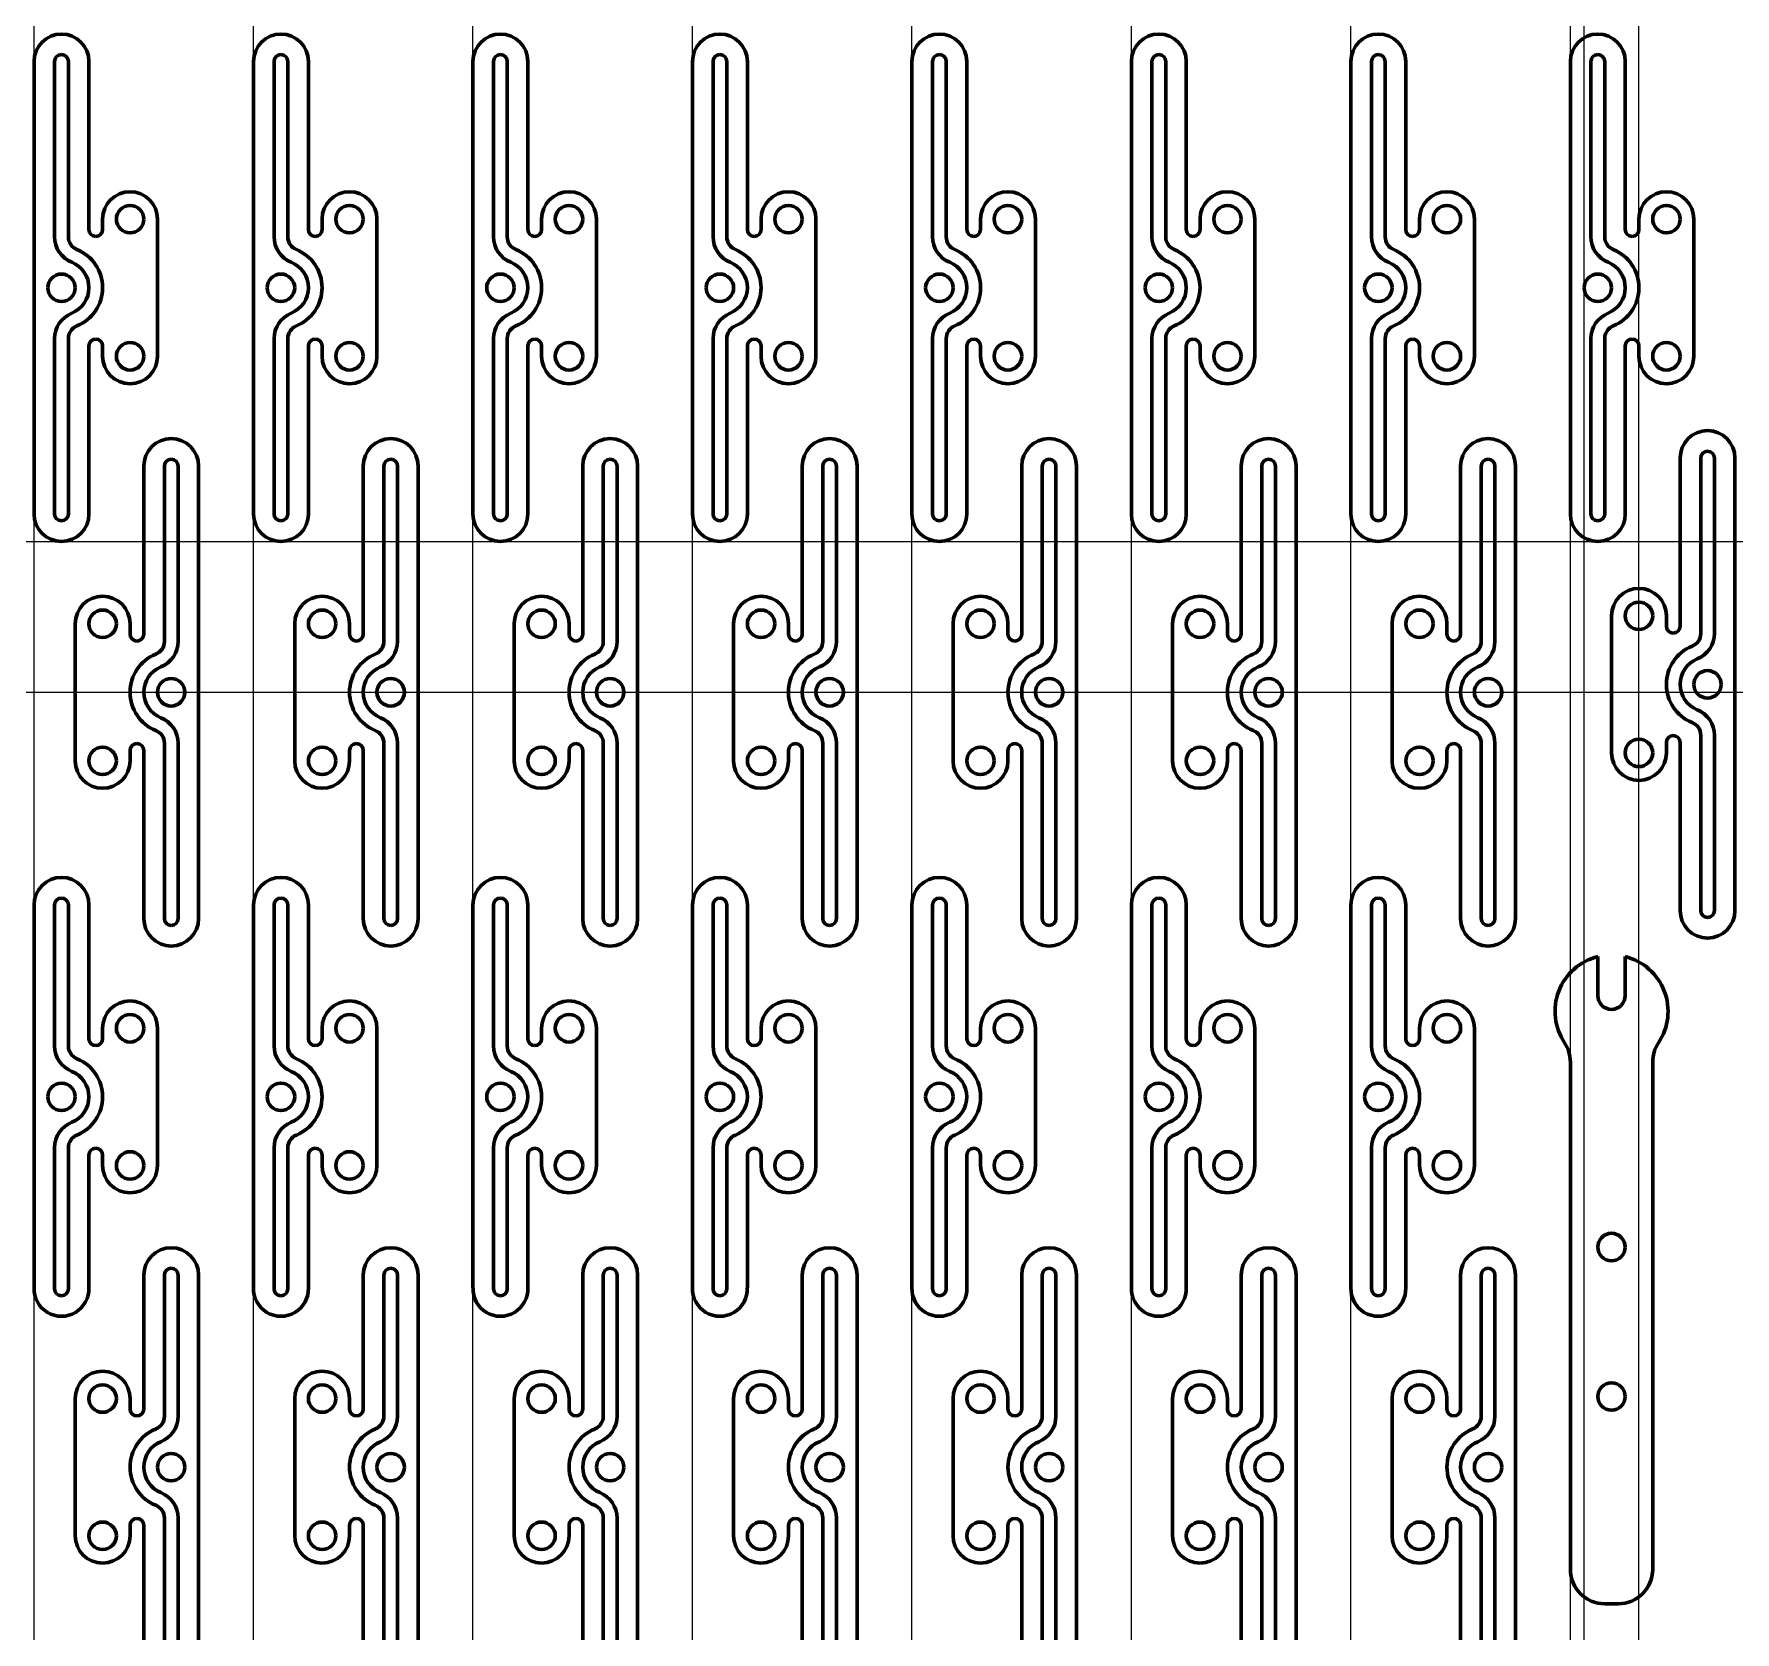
# Model space of a CAD drawing. Header units: millimetres. Extents: x 62 to 186, y -196 to 18.
# Drawn here: x 62 to 186, y -98 to 18.5 of the extents above; entities that cross this region are included whole.
import ezdxf

# ---------------------------------------------------------------- set-up
doc = ezdxf.new("R2010")
doc.units = ezdxf.units.MM
doc.linetypes.add('K5LT_BASIC', pattern=[0])

# ---------------------------------------------------------------- blocks, each defined once
blk = doc.blocks.new('U1')
at = {"color": 150, "linetype": 'K5LT_BASIC', "lineweight": 60, "true_color": 0x0080ff}
for p, q in [((62, 0), (62, 16.5)), ((63.5, 3.71), (63.5, 16.5)), ((64.5, 16.5), (64.5, 3.71)), ((66, 16.5), (66, 4.24)), ((67, 4.24), (67, 5)), ((71, 5), (71, -5)), ((62, 0), (62, -16.5)), ((63.5, -3.71), (63.5, -16.5)), ((64.5, -16.5), (64.5, -3.71)), ((66, -16.5), (66, -4.24)), ((67, -5), (67, -4.24))]:
    blk.add_line(p, q, dxfattribs=at)
for centre in [(69, 5), (69, -5)]:
    blk.add_circle(centre, 1, dxfattribs=at)
for centre, radius, start, end in [((64, 16.5), 2, 0, 180), ((64, 16.5), 0.5, 90, 180), ((64, 16.5), 0.5, 0, 90), ((69, 5), 2, 0, 180), ((66.5, 4.24), 0.5, 180, 270), ((66.5, 4.24), 0.5, 270, 0), ((65.5, 3.71), 2, 180, 247.9757), ((65.5, 3.71), 1, 180, 247.9757), ((64, 0), 3, 292.0243, 67.9757), ((64, 0), 2, 0, 67.9757), ((64, 0), 1, 0, 180), ((64, 0), 1, 180, 0), ((64, 0), 2, 292.0243, 0), ((65.5, -3.71), 2, 112.0243, 180), ((65.5, -3.71), 1, 112.0243, 180), ((66.5, -4.24), 0.5, 90, 180), ((66.5, -4.24), 0.5, 0, 90), ((69, -5), 2, 180, 0), ((64, -16.5), 2, 180, 0), ((64, -16.5), 0.5, 180, 270), ((64, -16.5), 0.5, 270, 0)]:
    blk.add_arc(centre, radius, start, end, dxfattribs=at)
blk = doc.blocks.new('U2')
at = {"color": 150, "linetype": 'K5LT_BASIC', "lineweight": 60, "true_color": 0x0080ff}
for p, q in [((70, -13), (70, -25.26)), ((71.5, -13), (71.5, -25.79)), ((72.5, -25.79), (72.5, -13)), ((74, -29.5), (74, -13)), ((65, -24.5), (65, -34.5)), ((69, -25.26), (69, -24.5)), ((74, -29.5), (74, -46)), ((71.5, -46), (71.5, -33.21)), ((72.5, -33.21), (72.5, -46)), ((69, -34.5), (69, -33.74)), ((70, -46), (70, -33.74))]:
    blk.add_line(p, q, dxfattribs=at)
for centre in [(67, -24.5), (67, -34.5)]:
    blk.add_circle(centre, 1, dxfattribs=at)
for centre, radius, start, end in [((72, -13), 2, 0, 180), ((72, -13), 0.5, 90, 180), ((72, -13), 0.5, 0, 90), ((67, -24.5), 2, 0, 180), ((69.5, -25.26), 0.5, 180, 270), ((69.5, -25.26), 0.5, 270, 0), ((70.5, -25.79), 1, 292.0243, 0), ((70.5, -25.79), 2, 292.0243, 0), ((72, -29.5), 3, 112.0243, 247.9757), ((72, -29.5), 2, 112.0243, 180), ((72, -29.5), 1, 360, 180), ((72, -29.5), 2, 180, 247.9757), ((72, -29.5), 1, 180, 360), ((70.5, -33.21), 2, 0, 67.9757), ((69.5, -33.74), 0.5, 90, 180), ((69.5, -33.74), 0.5, 0, 90), ((70.5, -33.21), 1, 0, 67.9757), ((67, -34.5), 2, 180, 0), ((72, -46), 2, 180, 0), ((72, -46), 0.5, 180, 270), ((72, -46), 0.5, 270, 0)]:
    blk.add_arc(centre, radius, start, end, dxfattribs=at)
blk = doc.blocks.new('U3')
at = {"color": 150, "linetype": 'K5LT_BASIC', "lineweight": 60, "true_color": 0x0080ff}
for p, q in [((62, -59), (62, -45)), ((63.5, -55.29), (63.5, -45)), ((64.5, -45), (64.5, -55.29)), ((66, -45), (66, -54.76)), ((67, -54.76), (67, -54)), ((71, -54), (71, -64)), ((62, -59), (62, -72.92)), ((63.5, -62.71), (63.5, -73)), ((64.5, -73), (64.5, -62.71)), ((66, -72.92), (66, -63.24)), ((67, -64), (67, -63.24))]:
    blk.add_line(p, q, dxfattribs=at)
for centre in [(69, -54), (69, -64)]:
    blk.add_circle(centre, 1, dxfattribs=at)
for centre, radius, start, end in [((64, -45), 2, 0, 180), ((64, -45), 0.5, 90, 180), ((64, -45), 0.5, 0, 90), ((69, -54), 2, 90, 180), ((69, -54), 2, 0, 90), ((65.5, -55.29), 2, 180, 247.9757), ((65.5, -55.29), 1, 180, 247.9757), ((66.5, -54.76), 0.5, 180, 270), ((66.5, -54.76), 0.5, 270, 0), ((64, -59), 3, 292.0243, 67.9757), ((64, -59), 1, 0, 180), ((64, -59), 2, 0, 67.9757), ((64, -59), 1, 180, 0), ((64, -59), 2, 292.0243, 0), ((65.5, -62.71), 2, 112.0243, 180), ((65.5, -62.71), 1, 112.0243, 180), ((66.5, -63.24), 0.5, 90, 180), ((66.5, -63.24), 0.5, 0, 90), ((69, -64), 2, 180, 270), ((69, -64), 2, 270, 0), ((64, -73), 2, 177.6087, 2.3913), ((64, -73), 0.5, 180, 270), ((64, -73), 0.5, 270, 0)]:
    blk.add_arc(centre, radius, start, end, dxfattribs=at)
blk = doc.blocks.new('U4')
at = {"color": 150, "linetype": 'K5LT_BASIC', "lineweight": 60, "true_color": 0x0080ff}
for p, q in [((70, -72), (70, -81.77)), ((71.5, -72), (71.5, -82.29)), ((72.5, -82.29), (72.5, -72)), ((74, -86), (74, -72)), ((65, -81), (65, -91)), ((69, -81.77), (69, -81)), ((74, -86), (74, -99.92)), ((69, -91), (69, -90.24)), ((70, -99.92), (70, -90.24)), ((71.5, -100), (71.5, -89.71)), ((72.5, -89.71), (72.5, -100))]:
    blk.add_line(p, q, dxfattribs=at)
for centre in [(67, -81), (67, -91)]:
    blk.add_circle(centre, 1, dxfattribs=at)
for centre, radius, start, end in [((72, -72), 2, 0, 180), ((72, -72), 0.5, 90, 180), ((72, -72), 0.5, 0, 90), ((67, -81), 2, 90, 180), ((67, -81), 2, 0, 90), ((69.5, -81.77), 0.5, 180, 270), ((69.5, -81.77), 0.5, 270, 0), ((70.5, -82.29), 1, 292.0243, 0), ((70.5, -82.29), 2, 292.0243, 0), ((72, -86), 3, 112.0243, 247.9757), ((72, -86), 2, 112.0243, 180), ((72, -86), 1, 360, 180), ((72, -86), 2, 180, 247.9757), ((72, -86), 1, 180, 360), ((70.5, -89.71), 2, 0, 67.9757), ((70.5, -89.71), 1, 0, 67.9757), ((69.5, -90.24), 0.5, 90, 180), ((69.5, -90.24), 0.5, 0, 90), ((67, -91), 2, 180, 270), ((67, -91), 2, 270, 0), ((72, -100), 2, 177.6087, 2.3913), ((72, -100), 0.5, 180, 270), ((72, -100), 0.5, 270, 0)]:
    blk.add_arc(centre, radius, start, end, dxfattribs=at)
blk = doc.blocks.new('U0')
for name in ['U1', 'U2', 'U3', 'U4']:
    blk.add_blockref(name, (0, 0))
blk = doc.blocks.new('U10')
at = {"color": 150, "linetype": 'K5LT_BASIC', "lineweight": 60, "true_color": 0x0080ff}
for p, q in [((78, 0), (78, 16.5)), ((79.5, 3.71), (79.5, 16.5)), ((80.5, 16.5), (80.5, 3.71)), ((82, 16.5), (82, 4.24)), ((83, 4.24), (83, 5)), ((87, 5), (87, -5)), ((78, 0), (78, -16.5)), ((79.5, -3.71), (79.5, -16.5)), ((80.5, -16.5), (80.5, -3.71)), ((82, -16.5), (82, -4.24)), ((83, -5), (83, -4.24))]:
    blk.add_line(p, q, dxfattribs=at)
for centre in [(85, 5), (85, -5)]:
    blk.add_circle(centre, 1, dxfattribs=at)
for centre, radius, start, end in [((80, 16.5), 2, 0, 180), ((80, 16.5), 0.5, 90, 180), ((80, 16.5), 0.5, 0, 90), ((85, 5), 2, 0, 180), ((82.5, 4.24), 0.5, 180, 270), ((82.5, 4.24), 0.5, 270, 0), ((81.5, 3.71), 2, 180, 247.9757), ((81.5, 3.71), 1, 180, 247.9757), ((80, 0), 3, 292.0243, 67.9757), ((80, 0), 2, 0, 67.9757), ((80, 0), 1, 0, 180), ((80, 0), 1, 180, 0), ((80, 0), 2, 292.0243, 0), ((81.5, -3.71), 2, 112.0243, 180), ((81.5, -3.71), 1, 112.0243, 180), ((82.5, -4.24), 0.5, 90, 180), ((82.5, -4.24), 0.5, 0, 90), ((85, -5), 2, 180, 0), ((80, -16.5), 2, 180, 0), ((80, -16.5), 0.5, 180, 270), ((80, -16.5), 0.5, 270, 0)]:
    blk.add_arc(centre, radius, start, end, dxfattribs=at)
blk = doc.blocks.new('U11')
at = {"color": 150, "linetype": 'K5LT_BASIC', "lineweight": 60, "true_color": 0x0080ff}
for p, q in [((86, -13), (86, -25.26)), ((87.5, -13), (87.5, -25.79)), ((88.5, -25.79), (88.5, -13)), ((90, -29.5), (90, -13)), ((81, -24.5), (81, -34.5)), ((85, -25.26), (85, -24.5)), ((90, -29.5), (90, -46)), ((87.5, -46), (87.5, -33.21)), ((88.5, -33.21), (88.5, -46)), ((85, -34.5), (85, -33.74)), ((86, -46), (86, -33.74))]:
    blk.add_line(p, q, dxfattribs=at)
for centre in [(83, -24.5), (83, -34.5)]:
    blk.add_circle(centre, 1, dxfattribs=at)
for centre, radius, start, end in [((88, -13), 2, 0, 180), ((88, -13), 0.5, 90, 180), ((88, -13), 0.5, 0, 90), ((83, -24.5), 2, 0, 180), ((85.5, -25.26), 0.5, 180, 270), ((85.5, -25.26), 0.5, 270, 0), ((86.5, -25.79), 1, 292.0243, 0), ((86.5, -25.79), 2, 292.0243, 0), ((88, -29.5), 3, 112.0243, 247.9757), ((88, -29.5), 2, 112.0243, 180), ((88, -29.5), 1, 360, 180), ((88, -29.5), 2, 180, 247.9757), ((88, -29.5), 1, 180, 360), ((86.5, -33.21), 2, 0, 67.9757), ((85.5, -33.74), 0.5, 90, 180), ((85.5, -33.74), 0.5, 0, 90), ((86.5, -33.21), 1, 0, 67.9757), ((83, -34.5), 2, 180, 0), ((88, -46), 2, 180, 0), ((88, -46), 0.5, 180, 270), ((88, -46), 0.5, 270, 0)]:
    blk.add_arc(centre, radius, start, end, dxfattribs=at)
blk = doc.blocks.new('U12')
at = {"color": 150, "linetype": 'K5LT_BASIC', "lineweight": 60, "true_color": 0x0080ff}
for p, q in [((78, -59), (78, -45)), ((79.5, -55.29), (79.5, -45)), ((80.5, -45), (80.5, -55.29)), ((82, -45), (82, -54.76)), ((83, -54.76), (83, -54)), ((87, -54), (87, -64)), ((78, -59), (78, -72.92)), ((79.5, -62.71), (79.5, -73)), ((80.5, -73), (80.5, -62.71)), ((82, -72.92), (82, -63.24)), ((83, -64), (83, -63.24))]:
    blk.add_line(p, q, dxfattribs=at)
for centre in [(85, -54), (85, -64)]:
    blk.add_circle(centre, 1, dxfattribs=at)
for centre, radius, start, end in [((80, -45), 2, 0, 180), ((80, -45), 0.5, 90, 180), ((80, -45), 0.5, 0, 90), ((85, -54), 2, 90, 180), ((85, -54), 2, 0, 90), ((81.5, -55.29), 2, 180, 247.9757), ((81.5, -55.29), 1, 180, 247.9757), ((82.5, -54.76), 0.5, 180, 270), ((82.5, -54.76), 0.5, 270, 0), ((80, -59), 3, 292.0243, 67.9757), ((80, -59), 1, 0, 180), ((80, -59), 2, 0, 67.9757), ((80, -59), 1, 180, 0), ((80, -59), 2, 292.0243, 0), ((81.5, -62.71), 2, 112.0243, 180), ((81.5, -62.71), 1, 112.0243, 180), ((82.5, -63.24), 0.5, 90, 180), ((82.5, -63.24), 0.5, 0, 90), ((85, -64), 2, 180, 270), ((85, -64), 2, 270, 0), ((80, -73), 2, 177.6087, 2.3913), ((80, -73), 0.5, 180, 270), ((80, -73), 0.5, 270, 0)]:
    blk.add_arc(centre, radius, start, end, dxfattribs=at)
blk = doc.blocks.new('U13')
at = {"color": 150, "linetype": 'K5LT_BASIC', "lineweight": 60, "true_color": 0x0080ff}
for p, q in [((86, -72), (86, -81.77)), ((87.5, -72), (87.5, -82.29)), ((88.5, -82.29), (88.5, -72)), ((90, -86), (90, -72)), ((81, -81), (81, -91)), ((85, -81.77), (85, -81)), ((90, -86), (90, -99.92)), ((85, -91), (85, -90.24)), ((86, -99.92), (86, -90.24)), ((87.5, -100), (87.5, -89.71)), ((88.5, -89.71), (88.5, -100))]:
    blk.add_line(p, q, dxfattribs=at)
for centre in [(83, -81), (83, -91)]:
    blk.add_circle(centre, 1, dxfattribs=at)
for centre, radius, start, end in [((88, -72), 2, 0, 180), ((88, -72), 0.5, 90, 180), ((88, -72), 0.5, 0, 90), ((83, -81), 2, 90, 180), ((83, -81), 2, 0, 90), ((85.5, -81.77), 0.5, 180, 270), ((85.5, -81.77), 0.5, 270, 0), ((86.5, -82.29), 1, 292.0243, 0), ((86.5, -82.29), 2, 292.0243, 0), ((88, -86), 3, 112.0243, 247.9757), ((88, -86), 2, 112.0243, 180), ((88, -86), 1, 360, 180), ((88, -86), 2, 180, 247.9757), ((88, -86), 1, 180, 360), ((86.5, -89.71), 2, 0, 67.9757), ((86.5, -89.71), 1, 0, 67.9757), ((85.5, -90.24), 0.5, 90, 180), ((85.5, -90.24), 0.5, 0, 90), ((83, -91), 2, 180, 270), ((83, -91), 2, 270, 0), ((88, -100), 2, 177.6087, 2.3913), ((88, -100), 0.5, 180, 270), ((88, -100), 0.5, 270, 0)]:
    blk.add_arc(centre, radius, start, end, dxfattribs=at)
blk = doc.blocks.new('U9')
for name in ['U10', 'U11', 'U12', 'U13']:
    blk.add_blockref(name, (0, 0))
blk = doc.blocks.new('U19')
at = {"color": 150, "linetype": 'K5LT_BASIC', "lineweight": 60, "true_color": 0x0080ff}
for p, q in [((94, 0), (94, 16.5)), ((95.5, 3.71), (95.5, 16.5)), ((96.5, 16.5), (96.5, 3.71)), ((98, 16.5), (98, 4.24)), ((99, 4.24), (99, 5)), ((103, 5), (103, -5)), ((94, 0), (94, -16.5)), ((95.5, -3.71), (95.5, -16.5)), ((96.5, -16.5), (96.5, -3.71)), ((98, -16.5), (98, -4.24)), ((99, -5), (99, -4.24))]:
    blk.add_line(p, q, dxfattribs=at)
for centre in [(101, 5), (101, -5)]:
    blk.add_circle(centre, 1, dxfattribs=at)
for centre, radius, start, end in [((96, 16.5), 2, 0, 180), ((96, 16.5), 0.5, 90, 180), ((96, 16.5), 0.5, 0, 90), ((101, 5), 2, 0, 180), ((98.5, 4.24), 0.5, 180, 270), ((98.5, 4.24), 0.5, 270, 0), ((97.5, 3.71), 2, 180, 247.9757), ((97.5, 3.71), 1, 180, 247.9757), ((96, 0), 3, 292.0243, 67.9757), ((96, 0), 2, 0, 67.9757), ((96, 0), 1, 0, 180), ((96, 0), 1, 180, 0), ((96, 0), 2, 292.0243, 0), ((97.5, -3.71), 2, 112.0243, 180), ((97.5, -3.71), 1, 112.0243, 180), ((98.5, -4.24), 0.5, 90, 180), ((98.5, -4.24), 0.5, 0, 90), ((101, -5), 2, 180, 0), ((96, -16.5), 2, 180, 0), ((96, -16.5), 0.5, 180, 270), ((96, -16.5), 0.5, 270, 0)]:
    blk.add_arc(centre, radius, start, end, dxfattribs=at)
blk = doc.blocks.new('U20')
at = {"color": 150, "linetype": 'K5LT_BASIC', "lineweight": 60, "true_color": 0x0080ff}
for p, q in [((102, -13), (102, -25.26)), ((103.5, -13), (103.5, -25.79)), ((104.5, -25.79), (104.5, -13)), ((106, -29.5), (106, -13)), ((97, -24.5), (97, -34.5)), ((101, -25.26), (101, -24.5)), ((106, -29.5), (106, -46)), ((103.5, -46), (103.5, -33.21)), ((104.5, -33.21), (104.5, -46)), ((101, -34.5), (101, -33.74)), ((102, -46), (102, -33.74))]:
    blk.add_line(p, q, dxfattribs=at)
for centre in [(99, -24.5), (99, -34.5)]:
    blk.add_circle(centre, 1, dxfattribs=at)
for centre, radius, start, end in [((104, -13), 2, 0, 180), ((104, -13), 0.5, 90, 180), ((104, -13), 0.5, 0, 90), ((99, -24.5), 2, 0, 180), ((101.5, -25.26), 0.5, 180, 270), ((101.5, -25.26), 0.5, 270, 0), ((102.5, -25.79), 1, 292.0243, 0), ((102.5, -25.79), 2, 292.0243, 0), ((104, -29.5), 3, 112.0243, 247.9757), ((104, -29.5), 2, 112.0243, 180), ((104, -29.5), 1, 360, 180), ((104, -29.5), 2, 180, 247.9757), ((104, -29.5), 1, 180, 360), ((102.5, -33.21), 2, 0, 67.9757), ((101.5, -33.74), 0.5, 90, 180), ((101.5, -33.74), 0.5, 0, 90), ((102.5, -33.21), 1, 0, 67.9757), ((99, -34.5), 2, 180, 0), ((104, -46), 2, 180, 0), ((104, -46), 0.5, 180, 270), ((104, -46), 0.5, 270, 0)]:
    blk.add_arc(centre, radius, start, end, dxfattribs=at)
blk = doc.blocks.new('U21')
at = {"color": 150, "linetype": 'K5LT_BASIC', "lineweight": 60, "true_color": 0x0080ff}
for p, q in [((94, -59), (94, -45)), ((95.5, -55.29), (95.5, -45)), ((96.5, -45), (96.5, -55.29)), ((98, -45), (98, -54.76)), ((99, -54.76), (99, -54)), ((103, -54), (103, -64)), ((94, -59), (94, -72.92)), ((95.5, -62.71), (95.5, -73)), ((96.5, -73), (96.5, -62.71)), ((98, -72.92), (98, -63.24)), ((99, -64), (99, -63.24))]:
    blk.add_line(p, q, dxfattribs=at)
for centre in [(101, -54), (101, -64)]:
    blk.add_circle(centre, 1, dxfattribs=at)
for centre, radius, start, end in [((96, -45), 2, 0, 180), ((96, -45), 0.5, 90, 180), ((96, -45), 0.5, 0, 90), ((101, -54), 2, 90, 180), ((101, -54), 2, 0, 90), ((97.5, -55.29), 2, 180, 247.9757), ((97.5, -55.29), 1, 180, 247.9757), ((98.5, -54.76), 0.5, 180, 270), ((98.5, -54.76), 0.5, 270, 0), ((96, -59), 3, 292.0243, 67.9757), ((96, -59), 1, 0, 180), ((96, -59), 2, 0, 67.9757), ((96, -59), 1, 180, 0), ((96, -59), 2, 292.0243, 0), ((97.5, -62.71), 2, 112.0243, 180), ((97.5, -62.71), 1, 112.0243, 180), ((98.5, -63.24), 0.5, 90, 180), ((98.5, -63.24), 0.5, 0, 90), ((101, -64), 2, 180, 270), ((101, -64), 2, 270, 0), ((96, -73), 2, 177.6087, 2.3913), ((96, -73), 0.5, 180, 270), ((96, -73), 0.5, 270, 0)]:
    blk.add_arc(centre, radius, start, end, dxfattribs=at)
blk = doc.blocks.new('U22')
at = {"color": 150, "linetype": 'K5LT_BASIC', "lineweight": 60, "true_color": 0x0080ff}
for p, q in [((102, -72), (102, -81.77)), ((103.5, -72), (103.5, -82.29)), ((104.5, -82.29), (104.5, -72)), ((106, -86), (106, -72)), ((97, -81), (97, -91)), ((101, -81.77), (101, -81)), ((106, -86), (106, -99.92)), ((101, -91), (101, -90.24)), ((102, -99.92), (102, -90.24)), ((103.5, -100), (103.5, -89.71)), ((104.5, -89.71), (104.5, -100))]:
    blk.add_line(p, q, dxfattribs=at)
for centre in [(99, -81), (99, -91)]:
    blk.add_circle(centre, 1, dxfattribs=at)
for centre, radius, start, end in [((104, -72), 2, 0, 180), ((104, -72), 0.5, 90, 180), ((104, -72), 0.5, 0, 90), ((99, -81), 2, 90, 180), ((99, -81), 2, 0, 90), ((101.5, -81.77), 0.5, 180, 270), ((101.5, -81.77), 0.5, 270, 0), ((102.5, -82.29), 1, 292.0243, 0), ((102.5, -82.29), 2, 292.0243, 0), ((104, -86), 3, 112.0243, 247.9757), ((104, -86), 2, 112.0243, 180), ((104, -86), 1, 360, 180), ((104, -86), 2, 180, 247.9757), ((104, -86), 1, 180, 360), ((102.5, -89.71), 2, 0, 67.9757), ((102.5, -89.71), 1, 0, 67.9757), ((101.5, -90.24), 0.5, 90, 180), ((101.5, -90.24), 0.5, 0, 90), ((99, -91), 2, 180, 270), ((99, -91), 2, 270, 0), ((104, -100), 2, 177.6087, 2.3913), ((104, -100), 0.5, 180, 270), ((104, -100), 0.5, 270, 0)]:
    blk.add_arc(centre, radius, start, end, dxfattribs=at)
blk = doc.blocks.new('U18')
for name in ['U19', 'U20', 'U21', 'U22']:
    blk.add_blockref(name, (0, 0))
blk = doc.blocks.new('U28')
at = {"color": 150, "linetype": 'K5LT_BASIC', "lineweight": 60, "true_color": 0x0080ff}
for p, q in [((110, 0), (110, 16.5)), ((111.5, 3.71), (111.5, 16.5)), ((112.5, 16.5), (112.5, 3.71)), ((114, 16.5), (114, 4.24)), ((115, 4.24), (115, 5)), ((119, 5), (119, -5)), ((110, 0), (110, -16.5)), ((111.5, -3.71), (111.5, -16.5)), ((112.5, -16.5), (112.5, -3.71)), ((114, -16.5), (114, -4.24)), ((115, -5), (115, -4.24))]:
    blk.add_line(p, q, dxfattribs=at)
for centre in [(117, 5), (117, -5)]:
    blk.add_circle(centre, 1, dxfattribs=at)
for centre, radius, start, end in [((112, 16.5), 2, 0, 180), ((112, 16.5), 0.5, 90, 180), ((112, 16.5), 0.5, 0, 90), ((117, 5), 2, 0, 180), ((114.5, 4.24), 0.5, 180, 270), ((114.5, 4.24), 0.5, 270, 0), ((113.5, 3.71), 2, 180, 247.9757), ((113.5, 3.71), 1, 180, 247.9757), ((112, 0), 3, 292.0243, 67.9757), ((112, 0), 2, 0, 67.9757), ((112, 0), 1, 0, 180), ((112, 0), 1, 180, 0), ((112, 0), 2, 292.0243, 0), ((113.5, -3.71), 2, 112.0243, 180), ((113.5, -3.71), 1, 112.0243, 180), ((114.5, -4.24), 0.5, 90, 180), ((114.5, -4.24), 0.5, 0, 90), ((117, -5), 2, 180, 0), ((112, -16.5), 2, 180, 0), ((112, -16.5), 0.5, 180, 270), ((112, -16.5), 0.5, 270, 0)]:
    blk.add_arc(centre, radius, start, end, dxfattribs=at)
blk = doc.blocks.new('U29')
at = {"color": 150, "linetype": 'K5LT_BASIC', "lineweight": 60, "true_color": 0x0080ff}
for p, q in [((118, -13), (118, -25.26)), ((119.5, -13), (119.5, -25.79)), ((120.5, -25.79), (120.5, -13)), ((122, -29.5), (122, -13)), ((113, -24.5), (113, -34.5)), ((117, -25.26), (117, -24.5)), ((122, -29.5), (122, -46)), ((119.5, -46), (119.5, -33.21)), ((120.5, -33.21), (120.5, -46)), ((117, -34.5), (117, -33.74)), ((118, -46), (118, -33.74))]:
    blk.add_line(p, q, dxfattribs=at)
for centre in [(115, -24.5), (115, -34.5)]:
    blk.add_circle(centre, 1, dxfattribs=at)
for centre, radius, start, end in [((120, -13), 2, 0, 180), ((120, -13), 0.5, 90, 180), ((120, -13), 0.5, 0, 90), ((115, -24.5), 2, 0, 180), ((117.5, -25.26), 0.5, 180, 270), ((117.5, -25.26), 0.5, 270, 0), ((118.5, -25.79), 1, 292.0243, 0), ((118.5, -25.79), 2, 292.0243, 0), ((120, -29.5), 3, 112.0243, 247.9757), ((120, -29.5), 2, 112.0243, 180), ((120, -29.5), 1, 360, 180), ((120, -29.5), 2, 180, 247.9757), ((120, -29.5), 1, 180, 360), ((118.5, -33.21), 2, 0, 67.9757), ((117.5, -33.74), 0.5, 90, 180), ((117.5, -33.74), 0.5, 0, 90), ((118.5, -33.21), 1, 0, 67.9757), ((115, -34.5), 2, 180, 0), ((120, -46), 2, 180, 0), ((120, -46), 0.5, 180, 270), ((120, -46), 0.5, 270, 0)]:
    blk.add_arc(centre, radius, start, end, dxfattribs=at)
blk = doc.blocks.new('U30')
at = {"color": 150, "linetype": 'K5LT_BASIC', "lineweight": 60, "true_color": 0x0080ff}
for p, q in [((110, -59), (110, -45)), ((111.5, -55.29), (111.5, -45)), ((112.5, -45), (112.5, -55.29)), ((114, -45), (114, -54.76)), ((115, -54.76), (115, -54)), ((119, -54), (119, -64)), ((110, -59), (110, -72.92)), ((111.5, -62.71), (111.5, -73)), ((112.5, -73), (112.5, -62.71)), ((114, -72.92), (114, -63.24)), ((115, -64), (115, -63.24))]:
    blk.add_line(p, q, dxfattribs=at)
for centre in [(117, -54), (117, -64)]:
    blk.add_circle(centre, 1, dxfattribs=at)
for centre, radius, start, end in [((112, -45), 2, 0, 180), ((112, -45), 0.5, 90, 180), ((112, -45), 0.5, 0, 90), ((117, -54), 2, 90, 180), ((117, -54), 2, 0, 90), ((113.5, -55.29), 2, 180, 247.9757), ((113.5, -55.29), 1, 180, 247.9757), ((114.5, -54.76), 0.5, 180, 270), ((114.5, -54.76), 0.5, 270, 0), ((112, -59), 3, 292.0243, 67.9757), ((112, -59), 1, 0, 180), ((112, -59), 2, 0, 67.9757), ((112, -59), 1, 180, 0), ((112, -59), 2, 292.0243, 0), ((113.5, -62.71), 2, 112.0243, 180), ((113.5, -62.71), 1, 112.0243, 180), ((114.5, -63.24), 0.5, 90, 180), ((114.5, -63.24), 0.5, 0, 90), ((117, -64), 2, 180, 270), ((117, -64), 2, 270, 0), ((112, -73), 2, 177.6087, 2.3913), ((112, -73), 0.5, 180, 270), ((112, -73), 0.5, 270, 0)]:
    blk.add_arc(centre, radius, start, end, dxfattribs=at)
blk = doc.blocks.new('U31')
at = {"color": 150, "linetype": 'K5LT_BASIC', "lineweight": 60, "true_color": 0x0080ff}
for p, q in [((118, -72), (118, -81.77)), ((119.5, -72), (119.5, -82.29)), ((120.5, -82.29), (120.5, -72)), ((122, -86), (122, -72)), ((113, -81), (113, -91)), ((117, -81.77), (117, -81)), ((122, -86), (122, -99.92)), ((117, -91), (117, -90.24)), ((118, -99.92), (118, -90.24)), ((119.5, -100), (119.5, -89.71)), ((120.5, -89.71), (120.5, -100))]:
    blk.add_line(p, q, dxfattribs=at)
for centre in [(115, -81), (115, -91)]:
    blk.add_circle(centre, 1, dxfattribs=at)
for centre, radius, start, end in [((120, -72), 2, 0, 180), ((120, -72), 0.5, 90, 180), ((120, -72), 0.5, 0, 90), ((115, -81), 2, 90, 180), ((115, -81), 2, 0, 90), ((117.5, -81.77), 0.5, 180, 270), ((117.5, -81.77), 0.5, 270, 0), ((118.5, -82.29), 1, 292.0243, 0), ((118.5, -82.29), 2, 292.0243, 0), ((120, -86), 3, 112.0243, 247.9757), ((120, -86), 2, 112.0243, 180), ((120, -86), 1, 360, 180), ((120, -86), 2, 180, 247.9757), ((120, -86), 1, 180, 360), ((118.5, -89.71), 2, 0, 67.9757), ((118.5, -89.71), 1, 0, 67.9757), ((117.5, -90.24), 0.5, 90, 180), ((117.5, -90.24), 0.5, 0, 90), ((115, -91), 2, 180, 270), ((115, -91), 2, 270, 0), ((120, -100), 2, 177.6087, 2.3913), ((120, -100), 0.5, 180, 270), ((120, -100), 0.5, 270, 0)]:
    blk.add_arc(centre, radius, start, end, dxfattribs=at)
blk = doc.blocks.new('U27')
for name in ['U28', 'U29', 'U30', 'U31']:
    blk.add_blockref(name, (0, 0))
blk = doc.blocks.new('U37')
at = {"color": 150, "linetype": 'K5LT_BASIC', "lineweight": 60, "true_color": 0x0080ff}
for p, q in [((126, 0), (126, 16.5)), ((127.5, 3.71), (127.5, 16.5)), ((128.5, 16.5), (128.5, 3.71)), ((130, 16.5), (130, 4.24)), ((131, 4.24), (131, 5)), ((135, 5), (135, -5)), ((126, 0), (126, -16.5)), ((127.5, -3.71), (127.5, -16.5)), ((128.5, -16.5), (128.5, -3.71)), ((130, -16.5), (130, -4.24)), ((131, -5), (131, -4.24))]:
    blk.add_line(p, q, dxfattribs=at)
for centre in [(133, 5), (133, -5)]:
    blk.add_circle(centre, 1, dxfattribs=at)
for centre, radius, start, end in [((128, 16.5), 2, 0, 180), ((128, 16.5), 0.5, 90, 180), ((128, 16.5), 0.5, 0, 90), ((133, 5), 2, 0, 180), ((130.5, 4.24), 0.5, 180, 270), ((130.5, 4.24), 0.5, 270, 0), ((129.5, 3.71), 2, 180, 247.9757), ((129.5, 3.71), 1, 180, 247.9757), ((128, 0), 3, 292.0243, 67.9757), ((128, 0), 2, 0, 67.9757), ((128, 0), 1, 0, 180), ((128, 0), 1, 180, 0), ((128, 0), 2, 292.0243, 0), ((129.5, -3.71), 2, 112.0243, 180), ((129.5, -3.71), 1, 112.0243, 180), ((130.5, -4.24), 0.5, 90, 180), ((130.5, -4.24), 0.5, 0, 90), ((133, -5), 2, 180, 0), ((128, -16.5), 2, 180, 0), ((128, -16.5), 0.5, 180, 270), ((128, -16.5), 0.5, 270, 0)]:
    blk.add_arc(centre, radius, start, end, dxfattribs=at)
blk = doc.blocks.new('U38')
at = {"color": 150, "linetype": 'K5LT_BASIC', "lineweight": 60, "true_color": 0x0080ff}
for p, q in [((134, -13), (134, -25.26)), ((135.5, -13), (135.5, -25.79)), ((136.5, -25.79), (136.5, -13)), ((138, -29.5), (138, -13)), ((129, -24.5), (129, -34.5)), ((133, -25.26), (133, -24.5)), ((138, -29.5), (138, -46)), ((135.5, -46), (135.5, -33.21)), ((136.5, -33.21), (136.5, -46)), ((133, -34.5), (133, -33.74)), ((134, -46), (134, -33.74))]:
    blk.add_line(p, q, dxfattribs=at)
for centre in [(131, -24.5), (131, -34.5)]:
    blk.add_circle(centre, 1, dxfattribs=at)
for centre, radius, start, end in [((136, -13), 2, 0, 180), ((136, -13), 0.5, 90, 180), ((136, -13), 0.5, 0, 90), ((131, -24.5), 2, 0, 180), ((133.5, -25.26), 0.5, 180, 270), ((133.5, -25.26), 0.5, 270, 0), ((134.5, -25.79), 1, 292.0243, 0), ((134.5, -25.79), 2, 292.0243, 0), ((136, -29.5), 3, 112.0243, 247.9757), ((136, -29.5), 2, 112.0243, 180), ((136, -29.5), 1, 360, 180), ((136, -29.5), 2, 180, 247.9757), ((136, -29.5), 1, 180, 360), ((134.5, -33.21), 2, 0, 67.9757), ((133.5, -33.74), 0.5, 90, 180), ((133.5, -33.74), 0.5, 0, 90), ((134.5, -33.21), 1, 0, 67.9757), ((131, -34.5), 2, 180, 0), ((136, -46), 2, 180, 0), ((136, -46), 0.5, 180, 270), ((136, -46), 0.5, 270, 0)]:
    blk.add_arc(centre, radius, start, end, dxfattribs=at)
blk = doc.blocks.new('U39')
at = {"color": 150, "linetype": 'K5LT_BASIC', "lineweight": 60, "true_color": 0x0080ff}
for p, q in [((126, -59), (126, -45)), ((127.5, -55.29), (127.5, -45)), ((128.5, -45), (128.5, -55.29)), ((130, -45), (130, -54.76)), ((131, -54.76), (131, -54)), ((135, -54), (135, -64)), ((126, -59), (126, -72.92)), ((127.5, -62.71), (127.5, -73)), ((128.5, -73), (128.5, -62.71)), ((130, -72.92), (130, -63.24)), ((131, -64), (131, -63.24))]:
    blk.add_line(p, q, dxfattribs=at)
for centre in [(133, -54), (133, -64)]:
    blk.add_circle(centre, 1, dxfattribs=at)
for centre, radius, start, end in [((128, -45), 2, 0, 180), ((128, -45), 0.5, 90, 180), ((128, -45), 0.5, 0, 90), ((133, -54), 2, 90, 180), ((133, -54), 2, 0, 90), ((129.5, -55.29), 2, 180, 247.9757), ((129.5, -55.29), 1, 180, 247.9757), ((130.5, -54.76), 0.5, 180, 270), ((130.5, -54.76), 0.5, 270, 0), ((128, -59), 3, 292.0243, 67.9757), ((128, -59), 1, 0, 180), ((128, -59), 2, 0, 67.9757), ((128, -59), 1, 180, 0), ((128, -59), 2, 292.0243, 0), ((129.5, -62.71), 2, 112.0243, 180), ((129.5, -62.71), 1, 112.0243, 180), ((130.5, -63.24), 0.5, 90, 180), ((130.5, -63.24), 0.5, 0, 90), ((133, -64), 2, 180, 270), ((133, -64), 2, 270, 0), ((128, -73), 2, 177.6087, 2.3913), ((128, -73), 0.5, 180, 270), ((128, -73), 0.5, 270, 0)]:
    blk.add_arc(centre, radius, start, end, dxfattribs=at)
blk = doc.blocks.new('U40')
at = {"color": 150, "linetype": 'K5LT_BASIC', "lineweight": 60, "true_color": 0x0080ff}
for p, q in [((134, -72), (134, -81.77)), ((135.5, -72), (135.5, -82.29)), ((136.5, -82.29), (136.5, -72)), ((138, -86), (138, -72)), ((129, -81), (129, -91)), ((133, -81.77), (133, -81)), ((138, -86), (138, -99.92)), ((133, -91), (133, -90.24)), ((134, -99.92), (134, -90.24)), ((135.5, -100), (135.5, -89.71)), ((136.5, -89.71), (136.5, -100))]:
    blk.add_line(p, q, dxfattribs=at)
for centre in [(131, -81), (131, -91)]:
    blk.add_circle(centre, 1, dxfattribs=at)
for centre, radius, start, end in [((136, -72), 2, 0, 180), ((136, -72), 0.5, 90, 180), ((136, -72), 0.5, 0, 90), ((131, -81), 2, 90, 180), ((131, -81), 2, 0, 90), ((133.5, -81.77), 0.5, 180, 270), ((133.5, -81.77), 0.5, 270, 0), ((134.5, -82.29), 1, 292.0243, 0), ((134.5, -82.29), 2, 292.0243, 0), ((136, -86), 3, 112.0243, 247.9757), ((136, -86), 2, 112.0243, 180), ((136, -86), 1, 360, 180), ((136, -86), 2, 180, 247.9757), ((136, -86), 1, 180, 360), ((134.5, -89.71), 2, 0, 67.9757), ((134.5, -89.71), 1, 0, 67.9757), ((133.5, -90.24), 0.5, 90, 180), ((133.5, -90.24), 0.5, 0, 90), ((131, -91), 2, 180, 270), ((131, -91), 2, 270, 0), ((136, -100), 2, 177.6087, 2.3913), ((136, -100), 0.5, 180, 270), ((136, -100), 0.5, 270, 0)]:
    blk.add_arc(centre, radius, start, end, dxfattribs=at)
blk = doc.blocks.new('U36')
for name in ['U37', 'U38', 'U39', 'U40']:
    blk.add_blockref(name, (0, 0))
blk = doc.blocks.new('U46')
at = {"color": 150, "linetype": 'K5LT_BASIC', "lineweight": 60, "true_color": 0x0080ff}
for p, q in [((142, 0), (142, 16.5)), ((143.5, 3.71), (143.5, 16.5)), ((144.5, 16.5), (144.5, 3.71)), ((146, 16.5), (146, 4.24)), ((147, 4.24), (147, 5)), ((151, 5), (151, -5)), ((142, 0), (142, -16.5)), ((143.5, -3.71), (143.5, -16.5)), ((144.5, -16.5), (144.5, -3.71)), ((146, -16.5), (146, -4.24)), ((147, -5), (147, -4.24))]:
    blk.add_line(p, q, dxfattribs=at)
for centre in [(149, 5), (149, -5)]:
    blk.add_circle(centre, 1, dxfattribs=at)
for centre, radius, start, end in [((144, 16.5), 2, 0, 180), ((144, 16.5), 0.5, 90, 180), ((144, 16.5), 0.5, 0, 90), ((149, 5), 2, 0, 180), ((146.5, 4.24), 0.5, 180, 270), ((146.5, 4.24), 0.5, 270, 0), ((145.5, 3.71), 2, 180, 247.9757), ((145.5, 3.71), 1, 180, 247.9757), ((144, 0), 3, 292.0243, 67.9757), ((144, 0), 2, 0, 67.9757), ((144, 0), 1, 0, 180), ((144, 0), 1, 180, 0), ((144, 0), 2, 292.0243, 0), ((145.5, -3.71), 2, 112.0243, 180), ((145.5, -3.71), 1, 112.0243, 180), ((146.5, -4.24), 0.5, 90, 180), ((146.5, -4.24), 0.5, 0, 90), ((149, -5), 2, 180, 0), ((144, -16.5), 2, 180, 0), ((144, -16.5), 0.5, 180, 270), ((144, -16.5), 0.5, 270, 0)]:
    blk.add_arc(centre, radius, start, end, dxfattribs=at)
blk = doc.blocks.new('U47')
at = {"color": 150, "linetype": 'K5LT_BASIC', "lineweight": 60, "true_color": 0x0080ff}
for p, q in [((150, -13), (150, -25.26)), ((151.5, -13), (151.5, -25.79)), ((152.5, -25.79), (152.5, -13)), ((154, -29.5), (154, -13)), ((145, -24.5), (145, -34.5)), ((149, -25.26), (149, -24.5)), ((154, -29.5), (154, -46)), ((151.5, -46), (151.5, -33.21)), ((152.5, -33.21), (152.5, -46)), ((149, -34.5), (149, -33.74)), ((150, -46), (150, -33.74))]:
    blk.add_line(p, q, dxfattribs=at)
for centre in [(147, -24.5), (147, -34.5)]:
    blk.add_circle(centre, 1, dxfattribs=at)
for centre, radius, start, end in [((152, -13), 2, 0, 180), ((152, -13), 0.5, 90, 180), ((152, -13), 0.5, 0, 90), ((147, -24.5), 2, 0, 180), ((149.5, -25.26), 0.5, 180, 270), ((149.5, -25.26), 0.5, 270, 0), ((150.5, -25.79), 1, 292.0243, 0), ((150.5, -25.79), 2, 292.0243, 0), ((152, -29.5), 3, 112.0243, 247.9757), ((152, -29.5), 2, 112.0243, 180), ((152, -29.5), 1, 360, 180), ((152, -29.5), 2, 180, 247.9757), ((152, -29.5), 1, 180, 360), ((150.5, -33.21), 2, 0, 67.9757), ((149.5, -33.74), 0.5, 90, 180), ((149.5, -33.74), 0.5, 0, 90), ((150.5, -33.21), 1, 0, 67.9757), ((147, -34.5), 2, 180, 0), ((152, -46), 2, 180, 0), ((152, -46), 0.5, 180, 270), ((152, -46), 0.5, 270, 0)]:
    blk.add_arc(centre, radius, start, end, dxfattribs=at)
blk = doc.blocks.new('U48')
at = {"color": 150, "linetype": 'K5LT_BASIC', "lineweight": 60, "true_color": 0x0080ff}
for p, q in [((142, -59), (142, -45)), ((143.5, -55.29), (143.5, -45)), ((144.5, -45), (144.5, -55.29)), ((146, -45), (146, -54.76)), ((147, -54.76), (147, -54)), ((151, -54), (151, -64)), ((142, -59), (142, -72.92)), ((143.5, -62.71), (143.5, -73)), ((144.5, -73), (144.5, -62.71)), ((146, -72.92), (146, -63.24)), ((147, -64), (147, -63.24))]:
    blk.add_line(p, q, dxfattribs=at)
for centre in [(149, -54), (149, -64)]:
    blk.add_circle(centre, 1, dxfattribs=at)
for centre, radius, start, end in [((144, -45), 2, 0, 180), ((144, -45), 0.5, 90, 180), ((144, -45), 0.5, 0, 90), ((149, -54), 2, 90, 180), ((149, -54), 2, 0, 90), ((145.5, -55.29), 2, 180, 247.9757), ((145.5, -55.29), 1, 180, 247.9757), ((146.5, -54.76), 0.5, 180, 270), ((146.5, -54.76), 0.5, 270, 0), ((144, -59), 3, 292.0243, 67.9757), ((144, -59), 1, 0, 180), ((144, -59), 2, 0, 67.9757), ((144, -59), 1, 180, 0), ((144, -59), 2, 292.0243, 0), ((145.5, -62.71), 2, 112.0243, 180), ((145.5, -62.71), 1, 112.0243, 180), ((146.5, -63.24), 0.5, 90, 180), ((146.5, -63.24), 0.5, 0, 90), ((149, -64), 2, 180, 270), ((149, -64), 2, 270, 0), ((144, -73), 2, 177.6087, 2.3913), ((144, -73), 0.5, 180, 270), ((144, -73), 0.5, 270, 0)]:
    blk.add_arc(centre, radius, start, end, dxfattribs=at)
blk = doc.blocks.new('U49')
at = {"color": 150, "linetype": 'K5LT_BASIC', "lineweight": 60, "true_color": 0x0080ff}
for p, q in [((150, -72), (150, -81.77)), ((151.5, -72), (151.5, -82.29)), ((152.5, -82.29), (152.5, -72)), ((154, -86), (154, -72)), ((145, -81), (145, -91)), ((149, -81.77), (149, -81)), ((154, -86), (154, -99.92)), ((149, -91), (149, -90.24)), ((150, -99.92), (150, -90.24)), ((151.5, -100), (151.5, -89.71)), ((152.5, -89.71), (152.5, -100))]:
    blk.add_line(p, q, dxfattribs=at)
for centre in [(147, -81), (147, -91)]:
    blk.add_circle(centre, 1, dxfattribs=at)
for centre, radius, start, end in [((152, -72), 2, 0, 180), ((152, -72), 0.5, 90, 180), ((152, -72), 0.5, 0, 90), ((147, -81), 2, 90, 180), ((147, -81), 2, 0, 90), ((149.5, -81.77), 0.5, 180, 270), ((149.5, -81.77), 0.5, 270, 0), ((150.5, -82.29), 1, 292.0243, 0), ((150.5, -82.29), 2, 292.0243, 0), ((152, -86), 3, 112.0243, 247.9757), ((152, -86), 2, 112.0243, 180), ((152, -86), 1, 360, 180), ((152, -86), 2, 180, 247.9757), ((152, -86), 1, 180, 360), ((150.5, -89.71), 2, 0, 67.9757), ((150.5, -89.71), 1, 0, 67.9757), ((149.5, -90.24), 0.5, 90, 180), ((149.5, -90.24), 0.5, 0, 90), ((147, -91), 2, 180, 270), ((147, -91), 2, 270, 0), ((152, -100), 2, 177.6087, 2.3913), ((152, -100), 0.5, 180, 270), ((152, -100), 0.5, 270, 0)]:
    blk.add_arc(centre, radius, start, end, dxfattribs=at)
blk = doc.blocks.new('U45')
for name in ['U46', 'U47', 'U48', 'U49']:
    blk.add_blockref(name, (0, 0))
blk = doc.blocks.new('U55')
at = {"color": 150, "linetype": 'K5LT_BASIC', "lineweight": 60, "true_color": 0x0080ff}
for p, q in [((158, 0), (158, 16.5)), ((159.5, 3.71), (159.5, 16.5)), ((160.5, 16.5), (160.5, 3.71)), ((162, 16.5), (162, 4.24)), ((163, 4.24), (163, 5)), ((167, 5), (167, -5)), ((158, 0), (158, -16.5)), ((159.5, -3.71), (159.5, -16.5)), ((160.5, -16.5), (160.5, -3.71)), ((162, -16.5), (162, -4.24)), ((163, -5), (163, -4.24))]:
    blk.add_line(p, q, dxfattribs=at)
for centre in [(165, 5), (165, -5)]:
    blk.add_circle(centre, 1, dxfattribs=at)
for centre, radius, start, end in [((160, 16.5), 2, 0, 180), ((160, 16.5), 0.5, 90, 180), ((160, 16.5), 0.5, 0, 90), ((165, 5), 2, 0, 180), ((162.5, 4.24), 0.5, 180, 270), ((162.5, 4.24), 0.5, 270, 0), ((161.5, 3.71), 2, 180, 247.9757), ((161.5, 3.71), 1, 180, 247.9757), ((160, 0), 3, 292.0243, 67.9757), ((160, 0), 2, 0, 67.9757), ((160, 0), 1, 0, 180), ((160, 0), 1, 180, 0), ((160, 0), 2, 292.0243, 0), ((161.5, -3.71), 2, 112.0243, 180), ((161.5, -3.71), 1, 112.0243, 180), ((162.5, -4.24), 0.5, 90, 180), ((162.5, -4.24), 0.5, 0, 90), ((165, -5), 2, 180, 0), ((160, -16.5), 2, 180, 0), ((160, -16.5), 0.5, 180, 270), ((160, -16.5), 0.5, 270, 0)]:
    blk.add_arc(centre, radius, start, end, dxfattribs=at)
blk = doc.blocks.new('U56')
at = {"color": 150, "linetype": 'K5LT_BASIC', "lineweight": 60, "true_color": 0x0080ff}
for p, q in [((166, -13), (166, -25.26)), ((167.5, -13), (167.5, -25.79)), ((168.5, -25.79), (168.5, -13)), ((170, -29.5), (170, -13)), ((161, -24.5), (161, -34.5)), ((165, -25.26), (165, -24.5)), ((170, -29.5), (170, -46)), ((167.5, -46), (167.5, -33.21)), ((168.5, -33.21), (168.5, -46)), ((165, -34.5), (165, -33.74)), ((166, -46), (166, -33.74))]:
    blk.add_line(p, q, dxfattribs=at)
for centre in [(163, -24.5), (163, -34.5)]:
    blk.add_circle(centre, 1, dxfattribs=at)
for centre, radius, start, end in [((168, -13), 2, 0, 180), ((168, -13), 0.5, 90, 180), ((168, -13), 0.5, 0, 90), ((163, -24.5), 2, 0, 180), ((165.5, -25.26), 0.5, 180, 270), ((165.5, -25.26), 0.5, 270, 0), ((166.5, -25.79), 1, 292.0243, 0), ((166.5, -25.79), 2, 292.0243, 0), ((168, -29.5), 3, 112.0243, 247.9757), ((168, -29.5), 2, 112.0243, 180), ((168, -29.5), 1, 360, 180), ((168, -29.5), 2, 180, 247.9757), ((168, -29.5), 1, 180, 360), ((166.5, -33.21), 2, 0, 67.9757), ((165.5, -33.74), 0.5, 90, 180), ((165.5, -33.74), 0.5, 0, 90), ((166.5, -33.21), 1, 0, 67.9757), ((163, -34.5), 2, 180, 0), ((168, -46), 2, 180, 0), ((168, -46), 0.5, 180, 270), ((168, -46), 0.5, 270, 0)]:
    blk.add_arc(centre, radius, start, end, dxfattribs=at)
blk = doc.blocks.new('U57')
at = {"color": 150, "linetype": 'K5LT_BASIC', "lineweight": 60, "true_color": 0x0080ff}
for p, q in [((158, -59), (158, -45)), ((159.5, -55.29), (159.5, -45)), ((160.5, -45), (160.5, -55.29)), ((162, -45), (162, -54.76)), ((163, -54.76), (163, -54)), ((167, -54), (167, -64)), ((158, -59), (158, -72.92)), ((159.5, -62.71), (159.5, -73)), ((160.5, -73), (160.5, -62.71)), ((162, -72.92), (162, -63.24)), ((163, -64), (163, -63.24))]:
    blk.add_line(p, q, dxfattribs=at)
for centre in [(165, -54), (165, -64)]:
    blk.add_circle(centre, 1, dxfattribs=at)
for centre, radius, start, end in [((160, -45), 2, 0, 180), ((160, -45), 0.5, 90, 180), ((160, -45), 0.5, 0, 90), ((165, -54), 2, 90, 180), ((165, -54), 2, 0, 90), ((161.5, -55.29), 2, 180, 247.9757), ((161.5, -55.29), 1, 180, 247.9757), ((162.5, -54.76), 0.5, 180, 270), ((162.5, -54.76), 0.5, 270, 0), ((160, -59), 3, 292.0243, 67.9757), ((160, -59), 1, 0, 180), ((160, -59), 2, 0, 67.9757), ((160, -59), 1, 180, 0), ((160, -59), 2, 292.0243, 0), ((161.5, -62.71), 2, 112.0243, 180), ((161.5, -62.71), 1, 112.0243, 180), ((162.5, -63.24), 0.5, 90, 180), ((162.5, -63.24), 0.5, 0, 90), ((165, -64), 2, 180, 270), ((165, -64), 2, 270, 0), ((160, -73), 2, 177.6087, 2.3913), ((160, -73), 0.5, 180, 270), ((160, -73), 0.5, 270, 0)]:
    blk.add_arc(centre, radius, start, end, dxfattribs=at)
blk = doc.blocks.new('U58')
at = {"color": 150, "linetype": 'K5LT_BASIC', "lineweight": 60, "true_color": 0x0080ff}
for p, q in [((166, -72), (166, -81.77)), ((167.5, -72), (167.5, -82.29)), ((168.5, -82.29), (168.5, -72)), ((170, -86), (170, -72)), ((161, -81), (161, -91)), ((165, -81.77), (165, -81)), ((170, -86), (170, -99.92)), ((165, -91), (165, -90.24)), ((166, -99.92), (166, -90.24)), ((167.5, -100), (167.5, -89.71)), ((168.5, -89.71), (168.5, -100))]:
    blk.add_line(p, q, dxfattribs=at)
for centre in [(163, -81), (163, -91)]:
    blk.add_circle(centre, 1, dxfattribs=at)
for centre, radius, start, end in [((168, -72), 2, 0, 180), ((168, -72), 0.5, 90, 180), ((168, -72), 0.5, 0, 90), ((163, -81), 2, 90, 180), ((163, -81), 2, 0, 90), ((165.5, -81.77), 0.5, 180, 270), ((165.5, -81.77), 0.5, 270, 0), ((166.5, -82.29), 1, 292.0243, 0), ((166.5, -82.29), 2, 292.0243, 0), ((168, -86), 3, 112.0243, 247.9757), ((168, -86), 2, 112.0243, 180), ((168, -86), 1, 360, 180), ((168, -86), 2, 180, 247.9757), ((168, -86), 1, 180, 360), ((166.5, -89.71), 2, 0, 67.9757), ((166.5, -89.71), 1, 0, 67.9757), ((165.5, -90.24), 0.5, 90, 180), ((165.5, -90.24), 0.5, 0, 90), ((163, -91), 2, 180, 270), ((163, -91), 2, 270, 0), ((168, -100), 2, 177.6087, 2.3913), ((168, -100), 0.5, 180, 270), ((168, -100), 0.5, 270, 0)]:
    blk.add_arc(centre, radius, start, end, dxfattribs=at)
blk = doc.blocks.new('U54')
for name in ['U55', 'U56', 'U57', 'U58']:
    blk.add_blockref(name, (0, 0))
blk = doc.blocks.new('U67')
at = {"color": 150, "linetype": 'K5LT_BASIC', "lineweight": 60, "true_color": 0x0080ff}
for p, q in [((174, 0), (174, 16.5)), ((175.5, 3.71), (175.5, 16.5)), ((176.5, 16.5), (176.5, 3.71)), ((178, 16.5), (178, 4.24)), ((179, 4.24), (179, 5)), ((183, 5), (183, -5)), ((174, 0), (174, -16.5)), ((175.5, -3.71), (175.5, -16.5)), ((176.5, -16.5), (176.5, -3.71)), ((178, -16.5), (178, -4.24)), ((179, -5), (179, -4.24))]:
    blk.add_line(p, q, dxfattribs=at)
for centre in [(181, 5), (181, -5)]:
    blk.add_circle(centre, 1, dxfattribs=at)
for centre, radius, start, end in [((176, 16.5), 2, 0, 180), ((176, 16.5), 0.5, 90, 180), ((176, 16.5), 0.5, 0, 90), ((181, 5), 2, 0, 180), ((178.5, 4.24), 0.5, 180, 270), ((178.5, 4.24), 0.5, 270, 0), ((177.5, 3.71), 2, 180, 247.9757), ((177.5, 3.71), 1, 180, 247.9757), ((176, 0), 3, 292.0243, 67.9757), ((176, 0), 2, 0, 67.9757), ((176, 0), 1, 0, 180), ((176, 0), 1, 180, 0), ((176, 0), 2, 292.0243, 0), ((177.5, -3.71), 2, 112.0243, 180), ((177.5, -3.71), 1, 112.0243, 180), ((178.5, -4.24), 0.5, 90, 180), ((178.5, -4.24), 0.5, 0, 90), ((181, -5), 2, 180, 0), ((176, -16.5), 2, 180, 0), ((176, -16.5), 0.5, 180, 270), ((176, -16.5), 0.5, 270, 0)]:
    blk.add_arc(centre, radius, start, end, dxfattribs=at)
blk = doc.blocks.new('U68')
at = {"color": 150, "linetype": 'K5LT_BASIC', "lineweight": 60, "true_color": 0x0080ff}
for p, q in [((182, -12.42), (182, -24.68)), ((183.5, -12.42), (183.5, -25.21)), ((184.5, -25.21), (184.5, -12.42)), ((186, -28.92), (186, -12.42)), ((177, -23.92), (177, -33.92)), ((181, -24.68), (181, -23.92)), ((186, -28.92), (186, -45.42)), ((181, -33.92), (181, -33.16)), ((182, -45.42), (182, -33.16)), ((183.5, -45.42), (183.5, -32.63)), ((184.5, -32.63), (184.5, -45.42))]:
    blk.add_line(p, q, dxfattribs=at)
for centre in [(179, -23.92), (179, -33.92)]:
    blk.add_circle(centre, 1, dxfattribs=at)
for centre, radius, start, end in [((184, -12.42), 2, 0, 180), ((184, -12.42), 0.5, 90, 180), ((184, -12.42), 0.5, 0, 90), ((179, -23.92), 2, 0, 180), ((181.5, -24.68), 0.5, 180, 270), ((181.5, -24.68), 0.5, 270, 0), ((182.5, -25.21), 1, 292.0243, 0), ((182.5, -25.21), 2, 292.0243, 0), ((184, -28.92), 3, 112.0243, 247.9757), ((184, -28.92), 2, 112.0243, 180), ((184, -28.92), 1, 360, 180), ((184, -28.92), 2, 180, 247.9757), ((184, -28.92), 1, 180, 360), ((182.5, -32.63), 2, 0, 67.9757), ((182.5, -32.63), 1, 0, 67.9757), ((181.5, -33.16), 0.5, 90, 180), ((181.5, -33.16), 0.5, 0, 90), ((179, -33.92), 2, 180, 0), ((184, -45.42), 2, 180, 0), ((184, -45.42), 0.5, 180, 270), ((184, -45.42), 0.5, 270, 0)]:
    blk.add_arc(centre, radius, start, end, dxfattribs=at)
blk = doc.blocks.new('U71')
at = {"color": 150, "linetype": 'K5LT_BASIC', "lineweight": 60, "true_color": 0x0080ff}
for p, q in [((174, -56.46), (174, -93.46)), ((180, -56.46), (180, -93.46)), ((176.5, -95.96), (177.5, -95.96))]:
    blk.add_line(p, q, dxfattribs=at)
for centre in [(177, -69.95), (177, -80.85)]:
    blk.add_circle(centre, 1, dxfattribs=at)
for centre, radius, start, end in [((177, -52.77), 4.12, 104.0365, 213.8564), ((177, -52.77), 4.12, 326.1436, 75.9635), ((171.5, -56.46), 2.5, 0, 33.8564), ((182.5, -56.46), 2.5, 146.1436, 180), ((176.5, -93.46), 2.5, 180, 270), ((177.5, -93.46), 2.5, 270, 0)]:
    blk.add_arc(centre, radius, start, end, dxfattribs=at)
blk = doc.blocks.new('U70')
blk.add_blockref('U71', (0, 0))
blk = doc.blocks.new('U69')
at = {"color": 150, "linetype": 'K5LT_BASIC', "lineweight": 60, "true_color": 0x0080ff}
for p, q in [((176, -51.62), (176, -48.77)), ((178, -51.62), (178, -48.77))]:
    blk.add_line(p, q, dxfattribs=at)
blk.add_arc((177, -51.62), 1, 180, 0, dxfattribs=at)
blk.add_blockref('U70', (0, 0))

msp = doc.modelspace()

# ---------------------------------------------------------------- linework, layer by layer
at = {"color": 232, "true_color": 0xc52b79}
for p, direction in [((62, -5), (0, 1)), ((78, -5), (0, 1)), ((94, -5), (0, 1)), ((110, -5), (0, 1)), ((126, -5), (0, 1)), ((142, -5), (0, 1)), ((158, -5), (0, 1)), ((174, -5), (0, 1)), ((175, -64), (0, 1)), ((179, -65), (0, 1)), ((176, -18.5), (1, 0)), ((56, -29.5), (1, 0))]:
    msp.add_xline(p, direction, dxfattribs=at)

# ---------------------------------------------------------------- block references
for name in ['U0', 'U9', 'U18', 'U27', 'U36', 'U45', 'U54', 'U67', 'U68', 'U69']:
    msp.add_blockref(name, (0, 0))

doc.saveas('drawing.dxf')
